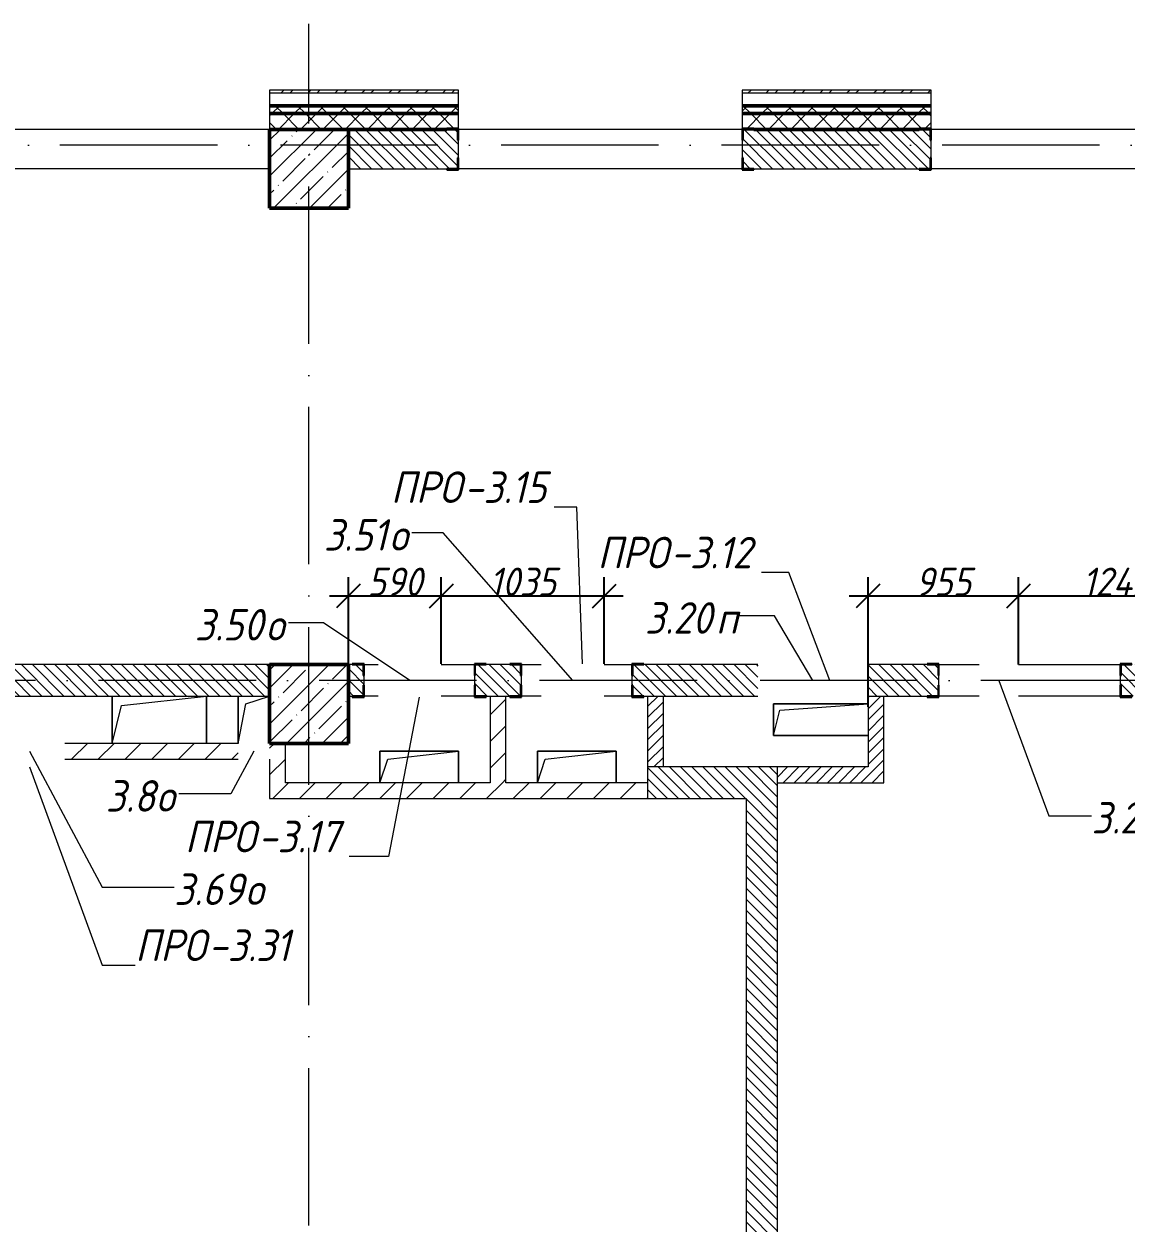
# Model space of a CAD drawing. Header units: millimetres. Extents: x -537608 to 253996, y -217170 to 186033.
# Drawn here: x -151444 to -144447, y 85718 to 93335 of the extents above; entities that cross this region are included whole.
import ezdxf

# ---------------------------------------------------------------- set-up
doc = ezdxf.new("R2010")
doc.units = ezdxf.units.MM
doc.linetypes.add('50_200_ШТРИХ_1Т_ш5_п1_п1_', pattern=[1400, 1000, -200, 0, -200])
for name, color, linetype, lineweight in [('A-____-____-DIMS', 7, 'Continuous', 9), ('A-FLOR-____-OTLN', 7, 'Continuous', 9), ('A-GENM-____-IDEN', 7, 'Continuous', 9), ('A-GENM-____-MCUT', 7, 'Continuous', 25), ('A-GENM-____-OTLN', 7, 'Continuous', 9), ('A-GENM-____-OTLN-1', 7, 'Continuous', 25), ('A-GLAZ-____-IDEN', 7, 'Continuous', 9), ('A-WALL-____-MCUT-2', 7, 'Continuous', 50), ('A-WALL-____-MCUT-3', 7, 'Continuous', 9), ('A-WALL-____-OTLN', 7, 'Continuous', 9), ('A-WALL-____-PATT-1', 7, 'Continuous', 9), ('A-WALL-FNSH-MCUT-1', 7, 'Continuous', 9), ('I-WALL-____-OTLN', 7, 'Continuous', 9), ('S-COLS-____-MCUT', 7, 'Continuous', 50), ('S-COLS-____-OTLN', 7, 'Continuous', 9), ('S-GRID-____-OTLN-1', 7, '50_200_ШТРИХ_1Т_ш5_п1_п1_', 9)]:
    doc.layers.add(name, color=color, linetype=linetype, lineweight=lineweight)
doc.styles.add('ISOCPEUR_I_10', font='isocpeui.ttf', dxfattribs={"width": 0.9, "height": 180})
doc.styles.add('ISOCPEUR_I_9', font='isocpeui.ttf', dxfattribs={"width": 0.9, "height": 250})
doc.dimstyles.new('ISO-1_8_0_9К_СРЕДНИЙ_Кладочные_4', dxfattribs={"dimscale": 304.8, "dimtxt": 179.276612, "dimasz": 0.492126, "dimexe": 0.393701, "dimexo": 0, "dimgap": 0, "dimtad": 1, "dimdec": 3, "dimrnd": 0.001, "dimdsep": 46, "dimtxsty": 'ISOCPEUR_I_10', "dimblk1": 'OBLIQUE', "dimblk2": 'OBLIQUE', "dimsah": 1, "dimcen": 0.09, "dimdle": 0.393701, "dimazin": 0, "dimtfac": 1, "dimtdec": 4, "dimtix": 1, "dimtmove": 1, "dimatfit": 3, "dimfxl": 1, "dimtvp": 1, "dimtolj": 1, "dimtzin": 0, "dimarcsym": 2})
pattern_1 = [(135, (-178684.97, 83184.237), (-35.35534, -35.35534), [])]
pattern_2 = [(45, (-178684.97, 83184.24), (-70.71068, 70.71068), []), (135, (-178684.97, 83184.24), (-70.71068, -70.71068), [])]
pattern_3 = [(45, (-178684.97, 83184.24), (-84.8528, 84.8528), [])]
pattern_4 = [(45, (-178684.97, 83184.237), (-35.35534, 35.35534), [])]

# ---------------------------------------------------------------- blocks, each defined once
blk = doc.blocks.new('BSC_Колонна _Прямоугольная - 500х500-V75-АР1_План отверстий 3 этажа в осях 1-64_А-ГГ')
at = {"layer": 'S-COLS-____-OTLN'}
h = blk.add_hatch(dxfattribs=at)
h.set_pattern_fill('FP_112', color=256, style=0, pattern_type=2)
h.set_pattern_definition([(45, (-29050, -5831.04), (-114.04925, 114.04925), []), (45, (-28935.95, -5831.04), (-114.04925, 114.04925), [201.613, -40.323, 3.353, -36.97])])
h.paths.add_polyline_path([(-250, -250), (250, -250), (250, 250), (-250, 250)], flags=0)
at = {"layer": 'S-COLS-____-MCUT'}
for p, q in [((250, 250), (-250, 250)), ((-250, 250), (-250, -250)), ((250, -250), (250, 250)), ((-250, -250), (250, -250))]:
    blk.add_line(p, q, dxfattribs=at)
blk = doc.blocks.new('Фахверк_СКБ_Уголок - 250_2700-27497298-АР1_План отверстий 3 этажа в осях 1-64_А-ГГ')
at = {"layer": 'A-GENM-____-MCUT'}
for p, q in [((200, 181), (125, 181)), ((125, 181), (125, 106)), ((131, 106), (131, 175)), ((131, 175), (200, 175)), ((200, 175), (200, 181)), ((125, 106), (131, 106)), ((131, -6), (125, -6)), ((125, -6), (125, -81)), ((131, -75), (131, -6)), ((200, -75), (131, -75)), ((200, -81), (200, -75)), ((125, -81), (200, -81))]:
    blk.add_line(p, q, dxfattribs=at)
blk = doc.blocks.new('Фахверк_СКБ_Уголок - 200_3960_зеркало-28268689-АР1_План отверстий 3 этажа в осях 1-64_А-ГГ')
at = {"layer": 'A-GENM-____-MCUT'}
for p, q in [((200, 156), (125, 156)), ((125, 156), (125, 81)), ((200, 150), (200, 156)), ((125, 81), (131, 81)), ((131, 81), (131, 150)), ((131, 150), (200, 150)), ((131, 19), (125, 19)), ((125, 19), (125, -56)), ((131, -50), (131, 19)), ((125, -56), (200, -56)), ((200, -50), (131, -50)), ((200, -56), (200, -50))]:
    blk.add_line(p, q, dxfattribs=at)
blk = doc.blocks.new('Фахверк_СКБ_Уголок - 200_3960-28268576-АР1_План отверстий 3 этажа в осях 1-64_А-ГГ')
at = {"layer": 'A-GENM-____-MCUT'}
for p, q in [((200, 156), (125, 156)), ((125, 156), (125, 81)), ((200, 150), (200, 156)), ((125, 81), (131, 81)), ((131, 81), (131, 150)), ((131, 150), (200, 150)), ((131, 19), (125, 19)), ((125, 19), (125, -56)), ((131, -50), (131, 19)), ((125, -56), (200, -56)), ((200, -50), (131, -50)), ((200, -56), (200, -50))]:
    blk.add_line(p, q, dxfattribs=at)
blk = doc.blocks.new('154_Стойка_СКБ_Уголок - СМ-2180_200-28268025-АР1_План отверстий 3 этажа в осях 1-64_А-ГГ')
at = {"layer": 'A-GENM-____-MCUT'}
for p, q in [((125, 156), (125, 81)), ((200, 156), (125, 156)), ((200, 150), (200, 156)), ((125, 81), (131, 81)), ((131, 81), (131, 150)), ((131, 150), (200, 150)), ((131, 19), (125, 19)), ((125, 19), (125, -56)), ((131, -50), (131, 19)), ((125, -56), (200, -56)), ((200, -50), (131, -50)), ((200, -56), (200, -50))]:
    blk.add_line(p, q, dxfattribs=at)
blk = doc.blocks.new('AR_Отверстие прямоугольное _в плите_ - AR_Отверстие прямоугольное _в плите_-V167-АР1_План отверстий 3 этажа в осях 1-64_А-ГГ')
at = {"layer": 'A-GENM-____-OTLN'}
for p, q in [((250, 100), (-250, 100)), ((-250, 100), (-250, -100)), ((-200, 50), (250, 100)), ((250, -100), (250, 100)), ((-250, -100), (-200, 50))]:
    blk.add_line(p, q, dxfattribs=at)
blk = doc.blocks.new('AR_Отверстие прямоугольное _в плите_ - AR_Отверстие прямоугольное _в плите_-V173-АР1_План отверстий 3 этажа в осях 1-64_А-ГГ')
at = {"layer": 'A-GENM-____-OTLN'}
for p, q in [((300, 100), (-300, 100)), ((-300, 100), (-300, -100)), ((-260, 60), (300, 100)), ((-300, -100), (-260, 60)), ((-300, -100), (300, -100))]:
    blk.add_line(p, q, dxfattribs=at)
blk = doc.blocks.new('AR_Отверстие прямоугольное _в плите_ - AR_Отверстие прямоугольное _в плите_-V190-АР1_План отверстий 3 этажа в осях 1-64_А-ГГ')
at = {"layer": 'A-GENM-____-OTLN'}
for p, q in [((-100, 150), (-100, -150)), ((-100, -150), (-50, 100)), ((-50, 100), (100, 150))]:
    blk.add_line(p, q, dxfattribs=at)
blk = doc.blocks.new('AR_Отверстие прямоугольное _в плите_ - AR_Отверстие прямоугольное _в плите_-V194-АР1_План отверстий 3 этажа в осях 1-64_А-ГГ')
at = {"layer": 'A-GENM-____-OTLN'}
for p, q in [((-300, 150), (-300, -150)), ((-300, -150), (-240, 90)), ((-240, 90), (300, 150)), ((300, -150), (300, 150))]:
    blk.add_line(p, q, dxfattribs=at)
blk = doc.blocks.new('_Oblique')
at = {"color": 0, "linetype": 'ByBlock', "lineweight": -2}
blk.add_line((-0.5, -0.5), (0.5, 0.5), dxfattribs=at)
blk = doc.blocks.new('*D1177')
at = {"layer": 'A-____-____-DIMS', "color": 0, "lineweight": -2, "transparency": 16777216}
for p, q in [((-146085, 88997.8), (-146085, 89821.4)), ((-145130, 89265.3), (-145130, 89821.4)), ((-146205, 89701.4), (-145010, 89701.4))]:
    blk.add_line(p, q, dxfattribs=at)
at = {"layer": 'Defpoints', "color": 0, "transparency": 16777216}
for p in [(-145130, 89701.4), (-145130, 89265.3), (-146085, 88997.8)]:
    blk.add_point(p, dxfattribs=at)
at = {"layer": 'A-____-____-DIMS', "color": 0, "lineweight": -2, "transparency": 16777216, "xscale": 150, "yscale": 150, "zscale": 150, "rotation": 180}
blk.add_blockref('_Oblique', (-146085, 89701.4), dxfattribs=at)
at = {"layer": 'A-____-____-DIMS', "color": 0, "lineweight": -2, "transparency": 16777216, "xscale": 150, "yscale": 150, "zscale": 150}
blk.add_blockref('_Oblique', (-145130, 89701.4), dxfattribs=at)
at = {"layer": 'A-____-____-DIMS', "color": 0, "transparency": 16777216, "insert": (-145607.5, 89791.4), "char_height": 180, "width": 409.578, "attachment_point": 5, "style": 'ISOCPEUR_I_10'}
blk.add_mtext('\\A1;955', dxfattribs=at)
blk = doc.blocks.new('*D1178')
at = {"layer": 'A-____-____-DIMS', "color": 0, "lineweight": -2, "transparency": 16777216}
for p, q in [((-145130, 89265.3), (-145130, 89821.4)), ((-143885, 89265.3), (-143885, 89821.4)), ((-145250, 89701.4), (-143765, 89701.4))]:
    blk.add_line(p, q, dxfattribs=at)
at = {"layer": 'Defpoints', "color": 0, "transparency": 16777216}
for p in [(-143885, 89701.4), (-145130, 89265.3), (-143885, 89265.3)]:
    blk.add_point(p, dxfattribs=at)
at = {"layer": 'A-____-____-DIMS', "color": 0, "lineweight": -2, "transparency": 16777216, "xscale": 150, "yscale": 150, "zscale": 150, "rotation": 180}
blk.add_blockref('_Oblique', (-145130, 89701.4), dxfattribs=at)
at = {"layer": 'A-____-____-DIMS', "color": 0, "lineweight": -2, "transparency": 16777216, "xscale": 150, "yscale": 150, "zscale": 150}
blk.add_blockref('_Oblique', (-143885, 89701.4), dxfattribs=at)
at = {"layer": 'A-____-____-DIMS', "color": 0, "transparency": 16777216, "insert": (-144507.5, 89791.4), "char_height": 180, "width": 521.281, "attachment_point": 5, "style": 'ISOCPEUR_I_10'}
blk.add_mtext('\\A1;1245', dxfattribs=at)
blk = doc.blocks.new('*D1217')
at = {"layer": 'A-____-____-DIMS', "color": 0, "lineweight": -2, "transparency": 16777216}
for p, q in [((-149385, 89265.3), (-149385, 89821.4)), ((-148795, 89271.3), (-148795, 89821.4)), ((-149505, 89701.4), (-148675, 89701.4))]:
    blk.add_line(p, q, dxfattribs=at)
at = {"layer": 'Defpoints', "color": 0, "transparency": 16777216}
for p in [(-148795, 89701.4), (-148795, 89271.3), (-149385, 89265.3)]:
    blk.add_point(p, dxfattribs=at)
at = {"layer": 'A-____-____-DIMS', "color": 0, "lineweight": -2, "transparency": 16777216, "xscale": 150, "yscale": 150, "zscale": 150, "rotation": 180}
blk.add_blockref('_Oblique', (-149385, 89701.4), dxfattribs=at)
at = {"layer": 'A-____-____-DIMS', "color": 0, "lineweight": -2, "transparency": 16777216, "xscale": 150, "yscale": 150, "zscale": 150}
blk.add_blockref('_Oblique', (-148795, 89701.4), dxfattribs=at)
at = {"layer": 'A-____-____-DIMS', "color": 0, "transparency": 16777216, "insert": (-149090, 89791.4), "char_height": 180, "width": 409.578, "attachment_point": 5, "style": 'ISOCPEUR_I_10'}
blk.add_mtext('\\A1;590', dxfattribs=at)
blk = doc.blocks.new('*D1218')
at = {"layer": 'A-____-____-DIMS', "color": 0, "lineweight": -2, "transparency": 16777216}
for p, q in [((-148795, 89271.3), (-148795, 89821.4)), ((-147760, 89271.3), (-147760, 89821.4)), ((-148915, 89701.4), (-147640, 89701.4))]:
    blk.add_line(p, q, dxfattribs=at)
at = {"layer": 'Defpoints', "color": 0, "transparency": 16777216}
for p in [(-147760, 89701.4), (-148795, 89271.3), (-147760, 89271.3)]:
    blk.add_point(p, dxfattribs=at)
at = {"layer": 'A-____-____-DIMS', "color": 0, "lineweight": -2, "transparency": 16777216, "xscale": 150, "yscale": 150, "zscale": 150, "rotation": 180}
blk.add_blockref('_Oblique', (-148795, 89701.4), dxfattribs=at)
at = {"layer": 'A-____-____-DIMS', "color": 0, "lineweight": -2, "transparency": 16777216, "xscale": 150, "yscale": 150, "zscale": 150}
blk.add_blockref('_Oblique', (-147760, 89701.4), dxfattribs=at)
at = {"layer": 'A-____-____-DIMS', "color": 0, "transparency": 16777216, "insert": (-148277.5, 89791.4), "char_height": 180, "width": 504.733, "attachment_point": 5, "style": 'ISOCPEUR_I_10'}
blk.add_mtext('\\A1;1035', dxfattribs=at)

msp = doc.modelspace()

# ---------------------------------------------------------------- hatches: boundary and pattern name
at = {"layer": 'A-WALL-____-PATT-1'}
h = msp.add_hatch(dxfattribs=at)
h.set_pattern_fill('FP_3', color=256, style=0, pattern_type=2)
h.set_pattern_definition([(45, (-178684.97, 83184.24), (-85.5366, 85.5366), []), (45, (-178627.95, 83184.24), (-85.5366, 85.5366), [])])
h.paths.add_polyline_path([(-140369.9702, 92895.2788), (-140369.9702, 92915.2788), (-140884.9702, 92915.2788), (-140884.9702, 92895.2788)], flags=0)
h.paths.add_polyline_path([(-143884.9702, 92895.2788), (-142684.9702, 92895.2788), (-142684.9702, 92915.2788), (-143884.9702, 92915.2788)], flags=0)
h.paths.add_polyline_path([(-145684.9702, 92895.2788), (-145684.9702, 92915.2788), (-146884.9702, 92915.2788), (-146884.2899, 92895.2788)], flags=0)
h.paths.add_polyline_path([(-148684.9702, 92895.2788), (-148684.9702, 92915.2788), (-149884.9702, 92915.2788), (-149884.9702, 92895.2788)], flags=0)
h.paths.add_polyline_path([(-151684.9702, 92895.2788), (-151684.9702, 92915.2788), (-154834.9702, 92915.2788), (-154834.9702, 92895.2788), (-153954.1471, 92895.2788)], flags=0)
h = msp.add_hatch(dxfattribs=at)
h.set_pattern_fill('FP_1', color=256, style=0, pattern_type=2)
h.set_pattern_definition(pattern_2)
h.paths.add_polyline_path([(-104334.9702, 92765.2788), (-104334.9702, 92815.2788), (-110684.9702, 92815.2788), (-110684.9702, 92765.2788), (-104465.147, 92765.2788)], flags=0)
h.paths.add_polyline_path([(-118604.8613, 92765.2788), (-118484.9702, 92765.2788), (-118484.9702, 92815.2788), (-119684.9702, 92815.2788), (-119684.9702, 92765.2788)], flags=0)
h.paths.add_polyline_path([(-121484.9702, 92765.2788), (-121484.9702, 92815.2788), (-122684.9702, 92815.2788), (-122684.9702, 92765.2788), (-122139.7899, 92765.2788)], flags=0)
h.paths.add_polyline_path([(-124484.9702, 92765.2788), (-124484.9702, 92815.2788), (-125684.9702, 92815.2788), (-125684.9702, 92765.2788), (-125674.7185, 92765.2788)], flags=0)
h.paths.add_polyline_path([(-127484.9702, 92765.2788), (-127484.9702, 92815.2788), (-128684.9702, 92815.2788), (-128684.9702, 92765.2788)], flags=0)
h.paths.add_polyline_path([(-131684.9702, 92765.2788), (-130484.9702, 92765.2788), (-130484.9702, 92815.2788), (-131684.9702, 92815.2788)], flags=0)
h.paths.add_polyline_path([(-133484.9702, 92765.2788), (-133484.9702, 92815.2788), (-134684.9702, 92815.2788), (-134684.9702, 92765.2788), (-134512.0399, 92765.2788)], flags=0)
h.paths.add_polyline_path([(-136484.9702, 92765.2788), (-136484.9702, 92815.2788), (-137684.9702, 92815.2788), (-137684.9702, 92765.2788)], flags=0)
h.paths.add_polyline_path([(-139814.4328, 92765.2788), (-139484.9702, 92765.2788), (-139484.9702, 92815.2788), (-140884.9702, 92815.2788), (-140884.9702, 92765.2788)], flags=0)
h.paths.add_polyline_path([(-143884.9702, 92765.2788), (-142684.9702, 92765.2788), (-142684.9702, 92815.2788), (-143884.9702, 92815.2788)], flags=0)
h.paths.add_polyline_path([(-145684.9702, 92765.2788), (-145684.9702, 92815.2788), (-146884.9702, 92815.2788), (-146884.2899, 92765.2788)], flags=0)
h.paths.add_polyline_path([(-148684.9702, 92765.2788), (-148684.9702, 92815.2788), (-149884.9702, 92815.2788), (-149884.9702, 92765.2788)], flags=0)
h.paths.add_polyline_path([(-151684.9702, 92765.2788), (-151684.9702, 92815.2788), (-154854.9702, 92815.2788), (-154854.9702, 92765.2788), (-153954.1471, 92765.2788)], flags=0)
h = msp.add_hatch(dxfattribs=at)
h.set_pattern_fill('FP_1', color=256, style=0, pattern_type=2)
h.set_pattern_definition(pattern_2)
h.paths.add_polyline_path([(-104334.9702, 92665.2788), (-104334.9702, 92765.2788), (-110684.9702, 92765.2788), (-110684.9702, 92671.2788), (-110609.9702, 92671.2788), (-110609.9702, 92665.2788), (-104465.147, 92665.2788)], flags=0)
h.paths.add_polyline_path([(-118604.8613, 92665.2788), (-118559.9702, 92665.2788), (-118559.9702, 92671.2788), (-118484.9702, 92671.2788), (-118484.9702, 92765.2788), (-119684.9702, 92765.2788), (-119684.9702, 92671.2788), (-119609.9702, 92671.2788), (-119609.9702, 92665.2788), (-118834.9702, 92665.2788)], flags=0)
h.paths.add_polyline_path([(-121559.9702, 92665.2788), (-121559.9702, 92671.2788), (-121484.9702, 92671.2788), (-121484.9702, 92765.2788), (-122684.9702, 92765.2788), (-122684.9702, 92671.2788), (-122609.9702, 92671.2788), (-122609.9702, 92665.2788), (-122139.7899, 92665.2788)], flags=0)
h.paths.add_polyline_path([(-124559.9702, 92665.2788), (-124559.9702, 92671.2788), (-124484.9702, 92671.2788), (-124484.9702, 92765.2788), (-125684.9702, 92765.2788), (-125684.9702, 92671.2788), (-125609.9702, 92671.2788), (-125609.9702, 92665.2788), (-124834.9702, 92665.2788)], flags=0)
h.paths.add_polyline_path([(-127559.9702, 92665.2788), (-127559.9702, 92671.2788), (-127484.9702, 92671.2788), (-127484.9702, 92765.2788), (-128684.9702, 92765.2788), (-128684.9702, 92671.2788), (-128609.9702, 92671.2788), (-128609.9702, 92665.2788), (-128334.9702, 92665.2788)], flags=0)
h.paths.add_polyline_path([(-130559.9702, 92665.2788), (-130559.9702, 92671.2788), (-130484.9702, 92671.2788), (-130484.9702, 92765.2788), (-131684.9702, 92765.2788), (-131684.9702, 92671.2788), (-131609.9702, 92671.2788), (-131609.9702, 92665.2788), (-130977.1113, 92665.2788)], flags=0)
h.paths.add_polyline_path([(-134609.9702, 92665.2788), (-133559.9702, 92665.2788), (-133559.9702, 92671.2788), (-133484.9702, 92671.2788), (-133484.9702, 92765.2788), (-134684.9702, 92765.2788), (-134684.9702, 92671.2788), (-134609.9702, 92671.2788)], flags=0)
h.paths.add_polyline_path([(-137334.9702, 92665.2788), (-136559.9702, 92665.2788), (-136559.9702, 92671.2788), (-136484.9702, 92671.2788), (-136484.9702, 92765.2788), (-137684.9702, 92765.2788), (-137684.9702, 92671.2788), (-137609.9702, 92671.2788), (-137609.9702, 92665.2788)], flags=0)
h.paths.add_polyline_path([(-139814.4328, 92665.2788), (-139559.9702, 92665.2788), (-139559.9702, 92671.2788), (-139484.9702, 92671.2788), (-139484.9702, 92765.2788), (-140884.9702, 92765.2788), (-140884.9702, 92665.2788), (-139834.9702, 92665.2788)], flags=0)
h.paths.add_polyline_path([(-143349.3613, 92665.2788), (-142759.9702, 92665.2788), (-142759.9702, 92671.2788), (-142684.9702, 92671.2788), (-142684.9702, 92765.2788), (-143884.9702, 92765.2788), (-143884.9702, 92665.2788), (-143384.9702, 92665.2788)], flags=0)
h.paths.add_polyline_path([(-145759.9702, 92665.2788), (-145759.9702, 92671.2788), (-145684.9702, 92671.2788), (-145684.9702, 92765.2788), (-146884.9702, 92765.2788), (-146884.2899, 92671.2788), (-146809.9702, 92671.2788), (-146809.9702, 92665.2788)], flags=0)
h.paths.add_polyline_path([(-148759.9702, 92665.2788), (-148759.9702, 92671.2788), (-148684.9702, 92671.2788), (-148684.9702, 92765.2788), (-149884.9702, 92765.2788), (-149884.9702, 92665.2788), (-149384.9702, 92665.2788)], flags=0)
h.paths.add_polyline_path([(-151759.9702, 92665.2788), (-151759.9702, 92671.2788), (-151684.9702, 92671.2788), (-151684.9702, 92765.2788), (-154854.9702, 92765.2788), (-154854.9702, 92665.2788), (-152384.9702, 92665.2788)], flags=0)
h = msp.add_hatch(dxfattribs=at)
h.set_pattern_fill('FP_6', color=256, style=0, pattern_type=2)
h.set_pattern_definition(pattern_1)
h.paths.add_polyline_path([(-146878.9702, 92415.2788), (-145690.9702, 92415.2788), (-145690.9702, 92484.2788), (-145684.9702, 92484.2788), (-145684.9702, 92596.2788), (-145690.9702, 92596.2788), (-145690.9702, 92665.2788), (-146878.9702, 92665.2788), (-146878.9702, 92596.2788), (-146884.9702, 92596.2788), (-146884.2899, 92484.2788), (-146878.9702, 92484.2788), (-146878.9702, 92416.5288)], flags=0)
h.paths.add_polyline_path([(-148759.9702, 92415.2788), (-148690.9702, 92415.2788), (-148690.9702, 92484.2788), (-148684.9702, 92484.2788), (-148684.9702, 92596.2788), (-148690.9702, 92596.2788), (-148690.9702, 92665.2788), (-149384.9702, 92665.2788), (-149384.9702, 92415.2788)], flags=0)
h = msp.add_hatch(dxfattribs=at)
h.set_pattern_fill('FP_6', color=256, style=0, pattern_type=2)
h.set_pattern_definition(pattern_1)
h.paths.add_polyline_path([(-149884.9702, 89065.2788), (-149884.9702, 89265.2788), (-152384.9702, 89265.2788), (-152384.9702, 89065.2788), (-150419.2185, 89065.2788)], flags=0)
h = msp.add_hatch(dxfattribs=at)
h.set_pattern_fill('FP_6', color=256, style=0, pattern_type=2)
h.set_pattern_definition(pattern_1)
h.paths.add_polyline_path([(-144409.9702, 89065.2788), (-143884.9702, 89065.2788), (-143884.9702, 89265.2788), (-144478.9702, 89265.2788), (-144478.9702, 89196.2788), (-144484.9702, 89196.2788), (-144484.9702, 89134.2788), (-144478.9702, 89134.2788), (-144478.9702, 89065.2788)], flags=0)
h.paths.add_polyline_path([(-145709.9702, 89065.2788), (-145640.9702, 89065.2788), (-145640.9702, 89134.2788), (-145634.9702, 89134.2788), (-145634.9702, 89196.2788), (-145640.9702, 89196.2788), (-145640.9702, 89265.2788), (-146084.9702, 89265.2788), (-146084.9702, 89065.2788)], flags=0)
h.paths.add_polyline_path([(-146784.9702, 89065.2788), (-146784.9702, 89265.2788), (-147578.9702, 89265.2788), (-147578.9702, 89196.2788), (-147584.9702, 89196.2788), (-147584.9702, 89134.2788), (-147578.9702, 89134.2788), (-147578.9702, 89065.2788), (-146884.2899, 89065.2788)], flags=0)
h.paths.add_polyline_path([(-148509.9702, 89065.2788), (-148290.9702, 89065.2788), (-148290.9702, 89134.2788), (-148284.9702, 89134.2788), (-148284.9702, 89196.2788), (-148290.9702, 89196.2788), (-148290.9702, 89265.2788), (-148578.9702, 89265.2788), (-148578.9702, 89196.2788), (-148584.9702, 89196.2788), (-148584.9702, 89134.2788), (-148578.9702, 89134.2788), (-148578.9702, 89065.2788)], flags=0)
h.paths.add_polyline_path([(-149384.9702, 89065.2788), (-149290.9702, 89065.2788), (-149290.9702, 89134.2788), (-149284.9702, 89134.2788), (-149284.9702, 89196.2788), (-149290.9702, 89196.2788), (-149290.9702, 89265.2788), (-149384.9702, 89265.2788), (-149384.9702, 89159.2788)], flags=0)
h = msp.add_hatch(dxfattribs=at)
h.set_pattern_fill('FP_4', color=256, style=0, pattern_type=2)
h.set_pattern_definition(pattern_3)
h.paths.add_polyline_path([(-148384.9702, 88515.2788), (-148384.9702, 89065.2788), (-148484.9702, 89065.2788), (-148484.9702, 88515.2788)], flags=0)
h = msp.add_hatch(dxfattribs=at)
h.set_pattern_fill('FP_5', color=256, style=0, pattern_type=2)
h.set_pattern_definition(pattern_4)
h.paths.add_polyline_path([(-147384.9702, 88615.2788), (-147384.9702, 89065.2788), (-147484.9702, 89065.2788), (-147484.9702, 88615.2788)], flags=0)
h = msp.add_hatch(dxfattribs=at)
h.set_pattern_fill('FP_5', color=256, style=0, pattern_type=2)
h.set_pattern_definition(pattern_4)
h.paths.add_polyline_path([(-145984.9702, 88515.2788), (-145984.9702, 89065.2788), (-146084.9702, 89065.2788), (-146084.9702, 88515.2788)], flags=0)
h = msp.add_hatch(dxfattribs=at)
h.set_pattern_fill('FP_4', color=256, style=0, pattern_type=2)
h.set_pattern_definition(pattern_3)
h.paths.add_polyline_path([(-152384.9702, 88665.2788), (-151634.9702, 88665.2788), (-151634.9702, 88765.2788), (-152884.9702, 88765.2788), (-152884.9702, 88665.2788)], flags=0)
h.paths.add_polyline_path([(-151184.9702, 88665.2788), (-150084.9702, 88665.2788), (-150084.9702, 88765.2788), (-151184.9702, 88765.2788)], flags=0)
h = msp.add_hatch(dxfattribs=at)
h.set_pattern_fill('FP_4', color=256, style=0, pattern_type=2)
h.set_pattern_definition(pattern_3)
h.paths.add_polyline_path([(-149784.9702, 88515.2788), (-149784.9702, 88765.2788), (-149884.9702, 88765.2788), (-149884.9702, 88515.2788)], flags=0)
h = msp.add_hatch(dxfattribs=at)
h.set_pattern_fill('FP_6', color=256, style=0, pattern_type=2)
h.set_pattern_definition(pattern_1)
h.paths.add_polyline_path([(-146859.9702, 88415.2788), (-146859.9702, 88615.2788), (-147484.9702, 88615.2788), (-147484.9702, 88415.2788), (-146884.2899, 88415.2788)], flags=0)
h = msp.add_hatch(dxfattribs=at)
h.set_pattern_fill('FP_6', color=256, style=0, pattern_type=2)
h.set_pattern_definition(pattern_1)
h.paths.add_polyline_path([(-146659.9702, 81515.2788), (-146659.9702, 88615.2788), (-146859.9702, 88615.2788), (-146859.9702, 81521.2788), (-146809.9702, 81521.2788), (-146809.9702, 81515.2788)], flags=0)
h = msp.add_hatch(dxfattribs=at)
h.set_pattern_fill('FP_5', color=256, style=0, pattern_type=2)
h.set_pattern_definition(pattern_4)
h.paths.add_polyline_path([(-146084.9702, 88515.2788), (-146084.9702, 88615.2788), (-146659.9702, 88615.2788), (-146659.9702, 88515.2788)], flags=0)
h = msp.add_hatch(dxfattribs=at)
h.set_pattern_fill('FP_4', color=256, style=0, pattern_type=2)
h.set_pattern_definition(pattern_3)
h.paths.add_polyline_path([(-148651.7542, 88415.2788), (-147484.9702, 88415.2788), (-147484.9702, 88515.2788), (-149884.9702, 88515.2788), (-149884.9702, 88415.2788)], flags=0)
at = {"layer": 'S-COLS-____-OTLN'}
h = msp.add_hatch(dxfattribs=at)
h.set_pattern_fill('FP_38', color=256, style=0, pattern_type=2)
h.set_pattern_definition([(45, (-178684.97, 83184.24), (-114.04925, 114.04925), []), (45, (-178570.92, 83184.24), (-114.04925, 114.04925), [201.612, -40.322, 3.353, -36.97])])
h.paths.add_polyline_path([(-149884.9702, 92165.2788), (-149384.9702, 92165.2788), (-149384.9702, 92665.2788), (-149884.9702, 92665.2788)], flags=0)

# ---------------------------------------------------------------- linework, layer by layer
at = {"layer": 'A-FLOR-____-OTLN'}
for p, q in [((-150884.9702, 88765.2788), (-150884.9702, 89065.2788)), ((-150284.9702, 89065.2788), (-150284.9702, 88765.2788)), ((-150084.9702, 88765.2788), (-150084.9702, 89065.2788)), ((-146684.9702, 89015.2788), (-146084.9702, 89015.2788)), ((-146684.9702, 88815.2788), (-146684.9702, 89015.2788)), ((-146084.9702, 88815.2788), (-146684.9702, 88815.2788)), ((-149184.9702, 88715.2788), (-148684.9702, 88715.2788)), ((-149184.9702, 88515.2788), (-149184.9702, 88715.2788)), ((-148684.9702, 88715.2788), (-148684.9702, 88515.2788)), ((-148184.9702, 88715.2788), (-147684.9702, 88715.2788)), ((-148184.9702, 88515.2788), (-148184.9702, 88715.2788)), ((-147684.9702, 88715.2788), (-147684.9702, 88515.2788))]:
    msp.add_line(p, q, dxfattribs=at)
at = {"layer": 'A-GENM-____-IDEN'}
for p, q in [((-147933.7034, 90265.048), (-148078.9277, 90265.048)), ((-147897.4702, 89271.2788), (-147933.7034, 90265.048)), ((-146587.7247, 89849.8721), (-146761.6166, 89849.8721)), ((-146327.1869, 89165.2788), (-146587.7247, 89849.8721)), ((-148934.9702, 89059.2788), (-149129.1959, 88045.8588)), ((-151409.9702, 88615.2788), (-150948.692, 87355.257)), ((-149129.1959, 88045.8588), (-149380.5556, 88045.8588)), ((-150948.692, 87355.257), (-150738.2863, 87355.257))]:
    msp.add_line(p, q, dxfattribs=at)
at = {"layer": 'A-GLAZ-____-IDEN'}
for p, q in [((-148782.0078, 90101.678), (-148981.2289, 90101.678)), ((-147959.9702, 89165.2788), (-148782.0078, 90101.678)), ((-146680.0249, 89574.3251), (-146907.0767, 89574.3251)), ((-146434.9702, 89165.2788), (-146680.0249, 89574.3251)), ((-149541.7688, 89531.0074), (-149765.1352, 89531.0074)), ((-148994.9702, 89165.2788), (-149541.7688, 89531.0074)), ((-145254.9702, 89165.2788), (-144937.1112, 88304.9673)), ((-151409.9702, 88715.2788), (-150948.692, 87850.8891)), ((-149984.9702, 88715.2788), (-150130.9007, 88443.5219)), ((-150130.9007, 88443.5219), (-150461.6819, 88443.5219)), ((-144937.1112, 88304.9673), (-144666.4799, 88304.9673)), ((-150948.692, 87850.8891), (-150491.5399, 87850.8891))]:
    msp.add_line(p, q, dxfattribs=at)
at = {"layer": 'A-WALL-____-MCUT-2'}
for p, q in [((-148684.9702, 92815.2788), (-149884.9702, 92815.2788)), ((-145684.9702, 92815.2788), (-146884.9702, 92815.2788)), ((-148684.9702, 92765.2788), (-149884.9702, 92765.2788)), ((-145684.9702, 92765.2788), (-146884.9702, 92765.2788)), ((-149384.9702, 92665.2788), (-148759.9702, 92665.2788)), ((-146809.9702, 92665.2788), (-145759.9702, 92665.2788))]:
    msp.add_line(p, q, dxfattribs=at)
at = {"layer": 'A-WALL-____-MCUT-3'}
for p, q in [((-148684.9702, 92895.2788), (-149884.9702, 92895.2788)), ((-149884.9702, 92895.2788), (-149884.9702, 92665.2788)), ((-148684.9702, 92671.2788), (-148684.9702, 92895.2788)), ((-145684.9702, 92895.2788), (-146884.9702, 92895.2788)), ((-146884.9702, 92895.2788), (-146884.9702, 92671.2788)), ((-145684.9702, 92671.2788), (-145684.9702, 92895.2788)), ((-149884.9702, 92665.2788), (-149384.9702, 92665.2788)), ((-149384.9702, 92665.2788), (-149384.9702, 92415.2788)), ((-148684.9702, 92484.2788), (-148684.9702, 92596.2788)), ((-146884.9702, 92596.2788), (-146884.9702, 92484.2788)), ((-145684.9702, 92484.2788), (-145684.9702, 92596.2788)), ((-149384.9702, 92415.2788), (-148759.9702, 92415.2788)), ((-146809.9702, 92415.2788), (-145759.9702, 92415.2788)), ((-149884.9702, 89265.2788), (-152384.9702, 89265.2788)), ((-149359.9702, 89265.2788), (-149384.9702, 89265.2788)), ((-149284.9702, 89134.2788), (-149284.9702, 89196.2788)), ((-148584.9702, 89196.2788), (-148584.9702, 89134.2788)), ((-148359.9702, 89265.2788), (-148509.9702, 89265.2788)), ((-148284.9702, 89134.2788), (-148284.9702, 89196.2788)), ((-147584.9702, 89196.2788), (-147584.9702, 89134.2788)), ((-146784.9702, 89265.2788), (-147509.9702, 89265.2788)), ((-145709.9702, 89265.2788), (-146084.9702, 89265.2788)), ((-145634.9702, 89134.2788), (-145634.9702, 89196.2788)), ((-144484.9702, 89196.2788), (-144484.9702, 89134.2788)), ((-152384.9702, 89065.2788), (-149884.9702, 89065.2788)), ((-149384.9702, 89065.2788), (-149359.9702, 89065.2788)), ((-148509.9702, 89065.2788), (-148359.9702, 89065.2788)), ((-147509.9702, 89065.2788), (-146784.9702, 89065.2788)), ((-146084.9702, 89065.2788), (-145709.9702, 89065.2788)), ((-146659.9702, 88615.2788), (-147484.9702, 88615.2788)), ((-147484.9702, 88615.2788), (-147484.9702, 88415.2788)), ((-146659.9702, 81515.2788), (-146659.9702, 88615.2788)), ((-147484.9702, 88415.2788), (-146859.9702, 88415.2788)), ((-146859.9702, 88415.2788), (-146859.9702, 81521.2788))]:
    msp.add_line(p, q, dxfattribs=at)
at = {"layer": 'A-WALL-____-OTLN'}
for p, q in [((-149884.9702, 92665.2788), (-151684.9702, 92665.2788)), ((-146884.9702, 92665.2788), (-148684.9702, 92665.2788)), ((-143884.9702, 92665.2788), (-145684.9702, 92665.2788)), ((-149884.9702, 92415.2788), (-151684.9702, 92415.2788)), ((-146884.9702, 92415.2788), (-148684.9702, 92415.2788)), ((-143884.9702, 92415.2788), (-145684.9702, 92415.2788))]:
    msp.add_line(p, q, dxfattribs=at)
at = {"layer": 'A-WALL-FNSH-MCUT-1'}
for p, q in [((-148684.9702, 92915.2788), (-149884.9702, 92915.2788)), ((-149884.9702, 92915.2788), (-149884.9702, 92895.2788)), ((-148684.9702, 92895.2788), (-148684.9702, 92915.2788)), ((-148684.9702, 92895.2788), (-148684.9702, 92895.2788)), ((-145684.9702, 92915.2788), (-146884.9702, 92915.2788)), ((-146884.9702, 92915.2788), (-146884.9702, 92895.2788)), ((-145684.9702, 92895.2788), (-145684.9702, 92915.2788)), ((-145684.9702, 92895.2788), (-145684.9702, 92895.2788)), ((-148484.9702, 89065.2788), (-148484.9702, 88515.2788)), ((-148384.9702, 88515.2788), (-148384.9702, 89065.2788)), ((-147484.9702, 89065.2788), (-147484.9702, 88615.2788)), ((-147384.9702, 88615.2788), (-147384.9702, 89065.2788)), ((-146084.9702, 89065.2788), (-146084.9702, 89065.2788)), ((-146084.9702, 89065.2788), (-146084.9702, 88615.2788)), ((-145984.9702, 88515.2788), (-145984.9702, 89065.2788)), ((-150084.9702, 88765.2788), (-151184.9702, 88765.2788)), ((-149784.9702, 88515.2788), (-149784.9702, 88765.2788)), ((-151184.9702, 88665.2788), (-150084.9702, 88665.2788)), ((-149884.9702, 88665.2788), (-149884.9702, 88415.2788)), ((-146084.9702, 88615.2788), (-146659.9702, 88615.2788)), ((-148484.9702, 88515.2788), (-149784.9702, 88515.2788)), ((-147484.9702, 88515.2788), (-148384.9702, 88515.2788)), ((-146659.9702, 88515.2788), (-145984.9702, 88515.2788)), ((-149884.9702, 88415.2788), (-147484.9702, 88415.2788))]:
    msp.add_line(p, q, dxfattribs=at)
at = {"layer": 'I-WALL-____-OTLN'}
for p, q in [((-149284.9702, 89265.2788), (-149194.9702, 89265.2788)), ((-148794.9702, 89265.2788), (-148584.9702, 89265.2788)), ((-148284.9702, 89265.2788), (-148159.9702, 89265.2788)), ((-147759.9702, 89265.2788), (-147584.9702, 89265.2788)), ((-145634.9702, 89265.2788), (-145379.9702, 89265.2788)), ((-145129.9702, 89265.2788), (-144484.9702, 89265.2788)), ((-149194.9702, 89065.2788), (-149284.9702, 89065.2788)), ((-148584.9702, 89065.2788), (-148794.9702, 89065.2788)), ((-148159.9702, 89065.2788), (-148284.9702, 89065.2788)), ((-147584.9702, 89065.2788), (-147759.9702, 89065.2788)), ((-145379.9702, 89065.2788), (-145634.9702, 89065.2788)), ((-144484.9702, 89065.2788), (-145129.9702, 89065.2788))]:
    msp.add_line(p, q, dxfattribs=at)
at = {"layer": 'S-COLS-____-MCUT'}
for p, q in [((-149384.9702, 92665.2788), (-149884.9702, 92665.2788)), ((-149884.9702, 92665.2788), (-149884.9702, 92165.2788)), ((-149384.9702, 92165.2788), (-149384.9702, 92665.2788)), ((-149884.9702, 92165.2788), (-149384.9702, 92165.2788))]:
    msp.add_line(p, q, dxfattribs=at)
at = {"layer": 'S-GRID-____-OTLN-1'}
for p, q in [((-149634.9702, 78701.6305), (-149634.9702, 93334.7762)), ((-74610.5636, 92565.2788), (-183114.8259, 92565.2788)), ((-88366.1829, 89165.2788), (-183353.7404, 89165.2788))]:
    msp.add_line(p, q, dxfattribs=at)

# ---------------------------------------------------------------- block references
at = {"layer": 'A-GENM-____-OTLN'}
for name, p in [('AR_Отверстие прямоугольное _в плите_ - AR_Отверстие прямоугольное _в плите_-V194-АР1_План отверстий 3 этажа в осях 1-64_А-ГГ', (-150584.9702, 88915.2788)), ('AR_Отверстие прямоугольное _в плите_ - AR_Отверстие прямоугольное _в плите_-V190-АР1_План отверстий 3 этажа в осях 1-64_А-ГГ', (-149984.9702, 88915.2788)), ('AR_Отверстие прямоугольное _в плите_ - AR_Отверстие прямоугольное _в плите_-V173-АР1_План отверстий 3 этажа в осях 1-64_А-ГГ', (-146384.9702, 88915.2788)), ('AR_Отверстие прямоугольное _в плите_ - AR_Отверстие прямоугольное _в плите_-V167-АР1_План отверстий 3 этажа в осях 1-64_А-ГГ', (-148934.9702, 88615.2788)), ('AR_Отверстие прямоугольное _в плите_ - AR_Отверстие прямоугольное _в плите_-V167-АР1_План отверстий 3 этажа в осях 1-64_А-ГГ', (-147934.9702, 88615.2788))]:
    msp.add_blockref(name, p, dxfattribs=at)
at = {"layer": 'A-GENM-____-OTLN-1', "rotation": 180}
for name, p in [('Фахверк_СКБ_Уголок - 250_2700-27497298-АР1_План отверстий 3 этажа в осях 1-64_А-ГГ', (-148559.9702, 92590.2788)), ('Фахверк_СКБ_Уголок - 250_2700-27497298-АР1_План отверстий 3 этажа в осях 1-64_А-ГГ', (-145559.9702, 92590.2788)), ('Фахверк_СКБ_Уголок - 200_3960_зеркало-28268689-АР1_План отверстий 3 этажа в осях 1-64_А-ГГ', (-149159.9702, 89215.2788)), ('Фахверк_СКБ_Уголок - 200_3960_зеркало-28268689-АР1_План отверстий 3 этажа в осях 1-64_А-ГГ', (-148159.9702, 89215.2788)), ('154_Стойка_СКБ_Уголок - СМ-2180_200-28268025-АР1_План отверстий 3 этажа в осях 1-64_А-ГГ', (-145509.9702, 89215.2788))]:
    msp.add_blockref(name, p, dxfattribs=at)
at = {"layer": 'A-GENM-____-OTLN-1'}
for name, p in [('Фахверк_СКБ_Уголок - 250_2700-27497298-АР1_План отверстий 3 этажа в осях 1-64_А-ГГ', (-147009.9702, 92490.2788)), ('Фахверк_СКБ_Уголок - 200_3960-28268576-АР1_План отверстий 3 этажа в осях 1-64_А-ГГ', (-148709.9702, 89115.2788)), ('154_Стойка_СКБ_Уголок - СМ-2180_200-28268025-АР1_План отверстий 3 этажа в осях 1-64_А-ГГ', (-147709.9702, 89115.2788)), ('154_Стойка_СКБ_Уголок - СМ-2180_200-28268025-АР1_План отверстий 3 этажа в осях 1-64_А-ГГ', (-144609.9702, 89115.2788))]:
    msp.add_blockref(name, p, dxfattribs=at)
at = {"layer": 'S-COLS-____-OTLN'}
msp.add_blockref('BSC_Колонна _Прямоугольная - 500х500-V75-АР1_План отверстий 3 этажа в осях 1-64_А-ГГ', (-149634.9702, 89015.2788), dxfattribs=at)

# ---------------------------------------------------------------- texts
at = {"layer": 'A-GENM-____-IDEN', "char_height": 200, "attachment_point": 1, "style": 'ISOCPEUR_I_9'}
for s, insert, width in [('ПРО', (-149114.6856, 90492.1642), 562.784625), ('-3.15', (-148650.3418, 90492.1642), 663.79725), ('ПРО', (-147803.3272, 90076.9882), 562.784625), ('-3.12', (-147338.9834, 90076.9882), 663.79725), ('ПРО', (-150422.2662, 88272.9749), 562.784625), ('-3.17', (-149957.9224, 88272.9749), 663.79725), ('ПРО', (-150738.2863, 87582.3732), 562.784625), ('-3.31', (-150273.9426, 87582.3732), 663.79725)]:
    msp.add_mtext(s, dxfattribs=dict(at, insert=insert, width=width))
at = {"layer": 'A-GLAZ-____-IDEN', "char_height": 200, "attachment_point": 1, "style": 'ISOCPEUR_I_9'}
for s, insert, width in [('3.51', (-149540.6805, 90189.2926), 505.063125), ('\\fISOCPEUR|b0|i1|c204|p34|;\\W.9;о', (-149123.9618, 90189.2926), 158.734125), ('3.20', (-147502.5312, 89661.9397), 548.35425), ('3.50', (-150360.5897, 89618.622), 548.35425), ('\\fISOCPEUR|b0|i1|c204|p34|;\\W.9;п', (-147050.0937, 89661.9397), 158.734125), ('\\fISOCPEUR|b0|i1|c204|p34|;\\W.9;о', (-149908.1522, 89618.622), 158.734125), ('3.8', (-150925.7313, 88531.1365), 389.620125), ('\\fISOCPEUR|b0|i1|c204|p34|;\\W.9;о', (-150604.2625, 88531.1365), 158.734125), ('3.26', (-144666.4799, 88392.5819), 548.35425), ('3.69', (-150491.5399, 87938.5037), 548.35425), ('\\fISOCPEUR|b0|i1|c204|p34|;\\W.9;о', (-150039.1024, 87938.5037), 158.734125)]:
    msp.add_mtext(s, dxfattribs=dict(at, insert=insert, width=width))

# ---------------------------------------------------------------- dimensions: what is measured, and where the dimension line sits
at = {"layer": 'A-____-____-DIMS'}
for base, p1, p2, override, picture, middle in [((-148794.9702, 89701.3736), (-149384.9702, 89265.2788), (-148794.9702, 89271.2788), {"dimpost": '<>', "dimfxl": 590.030508}, '*D1217', (-149089.9702, 89791.3736)), ((-147759.9702, 89701.3736), (-148794.9702, 89271.2788), (-147759.9702, 89271.2788), {"dimpost": '<>', "dimfxl": 1035}, '*D1218', (-148277.4702, 89791.3736)), ((-145129.9702, 89701.3736), (-146084.9702, 88997.7822), (-145129.9702, 89265.2788), {"dimpost": '<>', "dimfxl": 991.755737}, '*D1177', (-145607.4702, 89791.3736)), ((-143884.9702, 89701.3736), (-145129.9702, 89265.2788), (-143884.9702, 89265.2788), {"dimpost": '<>', "dimfxl": 1245}, '*D1178', (-144507.4702, 89791.3736))]:
    dim = msp.add_linear_dim(base=base, p1=p1, p2=p2, dimstyle='ISO-1_8_0_9К_СРЕДНИЙ_Кладочные_4', override=override, dxfattribs=at)
    dim.commit()
    dim.dimension.update_dxf_attribs({"geometry": picture, "text_midpoint": middle})

doc.saveas('drawing.dxf')
